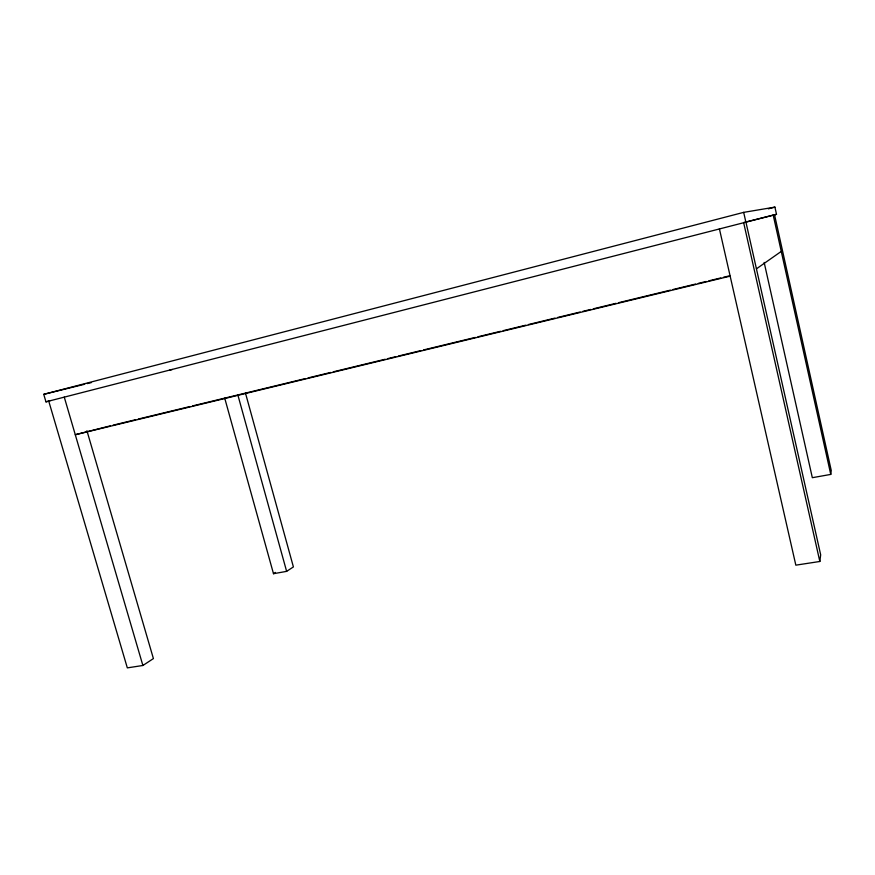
<?xml version="1.0" encoding="UTF-8"?>
<svg xmlns="http://www.w3.org/2000/svg" width="875" height="875" viewBox="0 0 875 875"><rect width="100%" height="100%" fill="white"/><g stroke="black" fill="none" stroke-linecap="round" stroke-linejoin="round"><path stroke-width="1.31" d="M719.392 228.78L795.834 565.163L819.831 561.477L820.673 554.827L745.905 221.977M764.159 262.434L812.328 477.695L830.758 474.414L831.25 470.509L774.539 214.802L743.63 222.556L819.831 561.477M756.427 268.833L781.266 251.409M48.738 401.122L127.323 667.877L142.887 665.481L153.409 658.591L86.931 430.741M224.722 398.158L273.492 573.705L286.628 571.364L293.398 566.923L245.459 393.05M273.492 573.705L275.461 572.436M49.908 400.827L45.959 401.833L43.75 394.33L743.684 212.362L774.911 207.123L776.508 214.298L773.861 214.977M768.305 208.841L774.911 207.123M45.959 401.833L776.508 214.298M169.695 370.158L172.32 369.48M43.75 394.33L84.689 384.245M87.325 383.6L91.284 382.616M110.392 425.83L75.283 434.722L730.155 276.139M113.05 425.184L135.603 419.716M138.261 419.07L190.017 406.536M192.664 405.891L305.462 378.569M308.109 377.923L330.673 372.455M333.331 371.809L385.077 359.275M387.734 358.63L395.697 356.705M398.344 356.059L420.908 350.591M423.555 349.945L475.311 337.411M477.969 336.766L500.522 331.308M503.18 330.662L525.733 325.194M528.391 324.548L554.925 318.117M557.583 317.483L580.147 312.014M582.794 311.369L590.756 309.444M593.414 308.798L615.967 303.33M618.625 302.684L670.381 290.15M673.028 289.505L695.592 284.047M698.239 283.402L706.202 281.466M708.859 280.831L720.803 277.933M723.45 277.288L728.766 276.008M64.269 397.13L142.887 665.481M237.858 394.975L286.628 571.364M743.684 212.362L745.839 221.977M773.216 215.141L830.758 474.414"/></g></svg>
